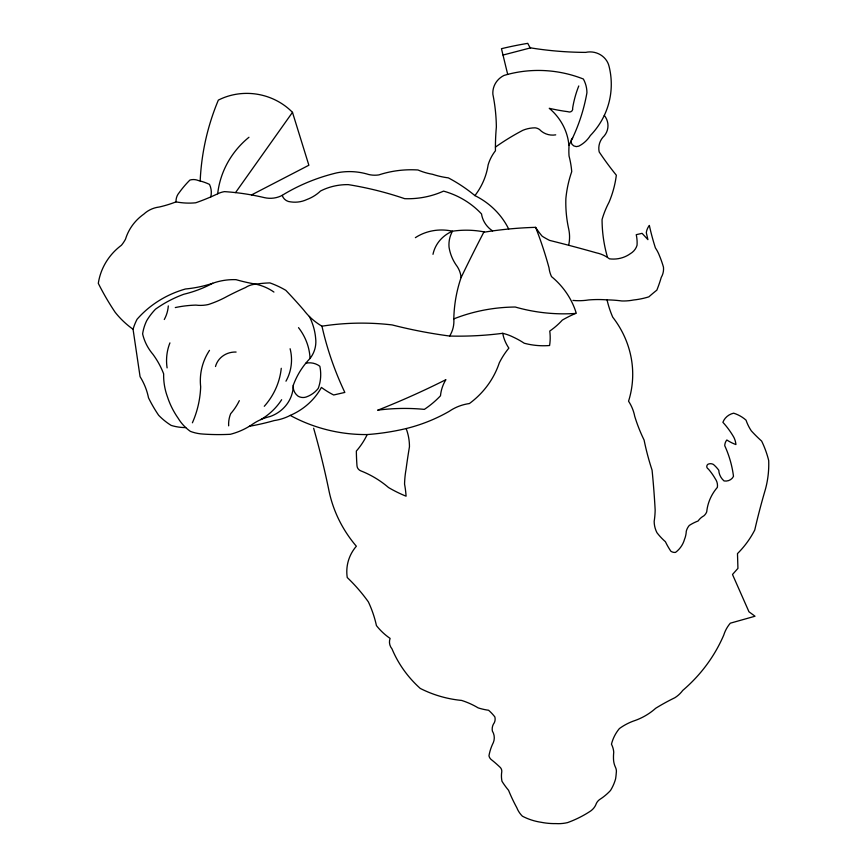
<?xml version="1.0" encoding="UTF-8"?>
<svg xmlns="http://www.w3.org/2000/svg" width="867" height="867" viewBox="0 0 867 867"><rect width="100%" height="100%" fill="white"/><g stroke="black" fill="none" stroke-linecap="round" stroke-linejoin="round"><path stroke-width="1.3" d="M235.542 192.604L292.482 112.342A60.831 56.821 10.8 0 0 218.343 100.117A270.894 253.066 10.8 0 0 200.179 180.986M251.506 194.945L308.869 165.239L292.482 112.342M503.012 55.054L530.593 47.869M507.661 74.259L501.462 48.693A352.089 328.918 10.8 0 1 527.775 43.35A36.457 34.051 10.8 0 0 530.279 47.815A331.432 309.617 10.8 0 0 585.669 52.388A19.031 17.784 10.8 0 1 609.111 66.542A83.319 77.835 10.8 0 1 590.351 135.545A31.591 29.521 10.8 0 1 578.744 146.165A5.397 5.039 10.8 0 1 572.654 137.853M273.929 292.06A46.569 43.502 10.8 0 0 255.873 284.192A179.881 168.046 10.8 0 1 236.03 279.662A60.083 56.127 10.8 0 0 214.561 282.642A119.483 111.626 10.8 0 1 185.451 288.993A103.606 96.79 10.8 0 0 137.073 319.262A61.254 57.222 10.8 0 0 133.063 329.276L140.075 376.69A68.612 64.093 10.8 0 1 148.506 397.812A149.492 139.663 10.8 0 0 158.65 415.282A64.483 60.246 10.8 0 0 171.157 425.404A45.864 42.841 10.8 0 0 185.733 427.583M313.648 428.255A950.221 887.71 10.8 0 1 329.157 491.622A132.358 123.645 10.8 0 0 356.348 546.232A43.968 41.074 10.8 0 0 347.244 577.53A174.57 163.083 10.8 0 1 368.367 601.882A121.239 113.263 10.8 0 1 376.43 625.584A60.896 56.897 10.8 0 0 390.096 638.405A11.683 10.913 10.8 0 0 392.003 648.884A113.74 106.251 10.8 0 0 420.267 688.431A108.494 101.352 10.8 0 0 461.591 700.428A73.337 68.515 10.8 0 1 478.161 707.884A57.59 53.808 10.8 0 0 488.587 710.257A46.861 43.773 10.8 0 1 494.84 716.901A9.418 8.8 10.8 0 1 494.277 722.764A12.105 11.304 10.8 0 0 492.358 731.033A14.284 13.341 10.8 0 1 493.356 742.542A54.935 51.326 10.8 0 0 488.977 755.699A6.849 6.394 10.8 0 0 491.036 759.405A119.169 111.334 10.8 0 1 500.346 767.523A5.961 5.57 10.8 0 1 501.744 771.923A29.597 27.646 10.8 0 0 501.993 781.308A84.717 79.146 10.8 0 0 508.571 790.325A181.149 169.238 10.8 0 0 516.819 807.73A25.468 23.788 10.8 0 0 522.378 816.183A55.618 51.966 10.8 0 0 541.095 822.274A65.307 61.004 10.8 0 0 555.845 823.596A38.256 35.742 10.8 0 0 567.549 822.61A109.914 102.685 10.8 0 0 589.593 811.696A16.863 15.758 10.8 0 0 595.813 804.804A11.553 10.794 10.8 0 1 599.52 799.612A57.905 54.101 10.8 0 0 610.498 790.487A50.687 47.349 10.8 0 0 615.581 778.934A80.143 74.876 10.8 0 0 616.274 772.811A10.22 9.548 10.8 0 0 615.451 767.262A22.997 21.491 10.8 0 1 613.5 759.037A57.287 53.516 10.8 0 1 613.738 752.188A23.051 21.534 10.8 0 0 611.463 744.211A44.184 41.28 10.8 0 1 619.374 728.583A58.067 54.242 10.8 0 1 635.5 720.347A63.876 59.682 10.8 0 0 655.68 708.274A218.917 204.514 10.8 0 1 674.916 697.707A31.06 29.012 10.8 0 0 682.752 690.414A166.551 155.594 10.8 0 0 723.772 635.045A37.758 35.265 10.8 0 1 730.307 623.189L755.027 616.231L748.969 611.788L732.496 574.485L737.936 568.384L737.481 553.601A102.967 96.194 10.8 0 0 754.756 529.997A781.33 729.916 10.8 0 1 765.409 489.335A109.567 102.36 10.8 0 0 768.693 460.529A107.801 100.713 10.8 0 0 761.659 441.108A144.637 135.122 10.8 0 1 751.31 430.856A48.823 45.615 10.8 0 1 746.032 420.148A32.502 30.356 10.8 0 0 733.645 413.18A15.758 14.728 10.8 0 0 722.894 422.305A87.892 82.105 10.8 0 1 733.861 437.326A22.629 21.144 10.8 0 1 735.931 444.565A44.542 41.605 10.8 0 1 726.828 439.992A10.458 9.775 10.8 0 0 724.758 445.725A116.536 108.863 10.8 0 1 733.493 476.33A8.854 8.269 10.8 0 1 724.053 480.947A16.159 15.097 10.8 0 1 718.765 470.239A34.312 32.057 10.8 0 0 713.411 464.452A5.603 5.235 10.8 0 0 707.808 464.344A3.11 2.904 10.8 0 0 708.426 469.112A65.816 61.481 10.8 0 1 715.264 478.757A12.842 11.997 10.8 0 1 717.356 487.395A49.972 46.688 10.8 0 0 706.724 511.823A11.336 10.588 10.8 0 1 703.896 515.811A17.817 16.646 10.8 0 0 698.119 520.98A46.916 43.827 10.8 0 0 689.287 525.435A16.581 15.498 10.8 0 0 686.274 531.254A27.701 25.88 10.8 0 1 684.507 539.35A27.191 25.403 10.8 0 1 675.556 552.377A6.242 5.831 10.8 0 1 670.83 551.184A77.553 72.449 10.8 0 1 665.423 541.734A62.923 58.783 10.8 0 1 656.958 532.706A27.527 25.717 10.8 0 1 654.173 521.381A95.912 89.604 10.8 0 0 655.159 510.034A993.734 928.351 10.8 0 0 652.071 470.142A291.182 272.021 10.8 0 1 644.094 440.046A172.761 161.403 10.8 0 1 634.709 416.258A45.463 42.472 10.8 0 0 628.553 401.193A101.547 94.871 10.8 0 0 612.72 317.159A107.595 100.518 10.8 0 1 607.052 299.884A108.538 101.396 10.8 0 0 588.585 299.949A58.23 54.393 10.8 0 1 572.968 300.426M607.052 299.884A116.102 108.462 10.8 0 1 621.834 300.968A50.524 47.208 10.8 0 0 633.647 299.982A75.906 70.91 10.8 0 0 648.863 296.839A183.154 171.102 10.8 0 1 656.839 290.163A156.32 146.035 10.8 0 0 661.25 277.386A18.987 17.741 10.8 0 0 663.472 267.188A116.655 108.982 10.8 0 0 659.44 255.657A40.12 37.476 10.8 0 0 655.409 247.929A272.791 254.844 10.8 0 1 649.35 225.453A16.787 15.682 10.8 0 0 646.305 232.724L647.909 239.628L642.089 233.342L636.237 234.686A42.125 39.351 10.8 0 1 637.05 245.231A15.79 14.761 10.8 0 1 630.32 253.695A28.546 26.66 10.8 0 1 609.436 258.832A30.215 28.232 10.8 0 0 596.377 252.839A1375.756 1285.241 10.8 0 0 549.602 240.397A77.315 72.232 10.8 0 1 542.189 236.214A78.42 73.261 10.8 0 1 535.622 227.338A374.978 350.311 10.8 0 0 484.967 232.053A89.182 83.308 10.8 0 0 452.487 231.207A46.851 43.762 10.8 0 0 415.369 237.656M406.157 428.558A56.453 52.735 10.8 0 1 409.452 446.798A735.021 686.653 10.8 0 0 406.059 469.285A111.496 104.159 10.8 0 0 404.553 484.1A113.891 106.403 10.8 0 1 406.081 496.184A122.431 114.379 10.8 0 1 388.546 487.547A92.78 86.667 10.8 0 0 360.802 470.857A6.145 5.744 10.8 0 1 356.987 465.763A268.922 251.224 10.8 0 1 356.348 451.068A81.379 76.025 10.8 0 0 367.196 434.562A234.285 218.874 10.8 0 0 406.157 428.558A165.489 154.608 10.8 0 0 449.225 411.326A46.71 43.632 10.8 0 1 469.405 403.545A92.021 85.963 10.8 0 0 499.273 362.915A85.985 80.328 10.8 0 1 508.864 348.111A41.464 38.744 10.8 0 1 502.73 333.307A324.876 303.504 10.8 0 1 449.648 336.038A461.244 430.899 10.8 0 1 392.144 324.93A243.855 227.815 10.8 0 0 321.96 326.187A61.611 57.558 10.8 0 1 303.818 310.158A516.559 482.572 10.8 0 0 285.796 290.315A87.827 82.051 10.8 0 0 269.94 282.913A100.605 93.983 10.8 0 0 255.873 284.192A20.147 18.825 10.8 0 0 245.502 287.551A328.539 306.929 10.8 0 0 227.371 296.254A108.267 101.146 10.8 0 1 208.427 304.501A33.531 31.32 10.8 0 1 195.899 305.108A108.527 101.385 10.8 0 0 175.297 307.568M367.196 434.562A147.813 138.081 10.8 0 1 290.239 415.412A49.549 46.287 10.8 0 1 274.2 420.571A239.91 224.12 10.8 0 1 249.382 426.282M607.377 256.968A154.12 143.976 10.8 0 1 602.066 219.524A102.512 95.771 10.8 0 1 609.002 202.325A117.619 109.881 10.8 0 0 616.339 175.21A317.214 296.341 10.8 0 1 599.184 151.931A19.247 17.979 10.8 0 1 604.342 135.794A18.001 16.82 10.8 0 0 604.31 115.398M535.622 227.338A428.114 399.947 10.8 0 1 549.028 267.86A30.486 28.481 10.8 0 0 551.531 276.627A79.103 73.89 10.8 0 1 576.241 313.16A127.276 118.898 10.8 0 0 562.347 320.075A78.518 73.359 10.8 0 1 549.754 331.064A56.843 53.093 10.8 0 1 549.591 345.51A69.739 65.144 10.8 0 1 524.221 343.224A77.824 72.709 10.8 0 0 513.362 337.165A46.536 43.48 10.8 0 0 502.73 333.307M432.991 254.324A35.352 33.033 10.8 0 1 452.487 231.207A31.613 29.532 10.8 0 0 449.03 247.041A46.916 43.827 10.8 0 0 455.999 264.793A25.988 24.276 10.8 0 1 461.081 277.592A155.952 145.689 10.8 0 0 453.809 318.883A31.992 29.89 10.8 0 1 449.648 336.038M568.633 245.263A42.115 39.34 10.8 0 0 568.719 229.083A137.506 128.457 10.8 0 1 565.869 198.597A130.971 122.355 10.8 0 1 571.732 171.655A102.555 95.803 10.8 0 0 569.045 156.017A78.778 73.597 10.8 0 1 568.99 146.675A57.764 53.96 10.8 0 0 549.255 108.31A186.936 174.635 10.8 0 0 567.787 111.67A3.435 3.208 10.8 0 0 572.643 108.126A121.347 113.371 10.8 0 1 578.766 85.963M569.023 145.168A204.85 191.369 10.8 0 0 586.926 92.736A31.505 29.435 10.8 0 0 583.372 79.027A114.585 107.053 10.8 0 0 503.976 75.451A21.783 20.342 10.8 0 0 492.868 94.265A197.633 184.628 10.8 0 1 496.358 127.026A257.933 240.961 10.8 0 0 495.447 150.76A47.707 44.575 10.8 0 0 488.132 164.893A75.884 70.888 10.8 0 1 474.921 195.606A73.868 69.013 10.8 0 1 508.68 229.029M474.921 195.606A149.72 139.869 10.8 0 0 448.337 177.865A79.45 74.215 10.8 0 1 432.546 174.289A59.845 55.911 10.8 0 1 417.97 169.975A99.716 93.148 10.8 0 0 378.857 174.906A25.338 23.669 10.8 0 1 368.746 174.527A60.885 56.875 10.8 0 0 336.808 172.858A187.131 174.82 10.8 0 0 284.647 193.84A24.482 22.867 10.8 0 1 264.283 197.611A224.64 209.857 10.8 0 0 224.466 191.629A24.417 22.813 10.8 0 0 217.671 193.796A219.275 204.85 10.8 0 1 195.725 202.791A64.451 60.213 10.8 0 1 176.034 201.87A118.118 110.347 10.8 0 1 159.3 207.007A27.343 25.544 10.8 0 0 143.814 214.138A52.486 49.029 10.8 0 0 125.531 239.119A41.594 38.863 10.8 0 1 121.434 245.253A65.133 60.853 10.8 0 0 98.307 283.357A275.76 257.618 10.8 0 0 115.159 312.283A86.819 81.097 10.8 0 0 133.063 329.276M495.425 147.097A246.282 230.08 10.8 0 1 522.92 130.267A31.7 29.619 10.8 0 1 535.047 127.828A8.778 8.204 10.8 0 1 539.567 129.562A17.015 15.899 10.8 0 0 555.725 134.851M290.239 415.412A68.656 64.136 10.8 0 0 321.419 387.419A84.337 78.789 10.8 0 0 333.665 394.994L344.838 392.426A343.917 321.289 10.8 0 1 321.96 326.187M453.809 318.883A164.47 153.643 10.8 0 1 515.247 307.026A164.622 153.784 10.8 0 0 575.612 313.431M461.081 277.592A1929.313 1802.374 10.8 0 1 483.97 231.857M492.586 230.925A26.032 24.319 10.8 0 1 481.51 213.921A78.539 73.381 10.8 0 0 443.546 191.119A83.763 78.258 10.8 0 1 404.716 198.684A320.736 299.624 10.8 0 0 348.274 184.628A57.504 53.721 10.8 0 0 320.541 191A40.857 38.17 10.8 0 1 306.777 199.562A26.942 25.165 10.8 0 1 290.759 201.892A9.104 8.507 10.8 0 1 282.23 195.335M309.313 316.444A64.949 60.668 10.8 0 1 315.642 338.325A30.8 28.774 10.8 0 1 310.05 358.45A84.034 78.507 10.8 0 0 293.306 385.208A37.064 34.626 10.8 0 1 270.168 416.496A50.99 47.631 10.8 0 0 253.034 423.887A69.967 65.361 10.8 0 1 230.351 434.291A212.437 198.456 10.8 0 1 202.824 434.042A39.73 37.108 10.8 0 1 190.382 431.376A44.195 41.291 10.8 0 1 178.212 418.317A86.462 80.772 10.8 0 1 167.515 397.01A69.132 64.581 10.8 0 1 163.657 373.872A87.318 81.563 10.8 0 0 152.906 354.267A50.99 47.631 10.8 0 1 142.621 333.893A51.554 48.162 10.8 0 1 146.74 320.617A70.856 66.195 10.8 0 1 155.496 309.183A119.982 112.081 10.8 0 1 183.858 294.238A119.754 111.876 10.8 0 0 212.729 283.26M293.306 385.208A12.517 11.694 10.8 0 0 298.172 396.241A9.353 8.735 10.8 0 0 306.279 396.978A27.603 25.793 10.8 0 0 318.254 388.383A45.843 42.819 10.8 0 0 319.847 366.264A15.964 14.912 10.8 0 0 305.791 363.24M298.519 327.65A58.902 55.022 10.8 0 1 310.05 358.45M281.645 399.709A66.347 61.98 10.8 0 1 260.837 419.585M281.266 368.302A76.318 71.3 10.8 0 1 264.283 406.287M290.109 348.74A50.113 46.818 10.8 0 1 285.969 381.187M228.65 425.838A31.862 29.76 10.8 0 1 230.676 413.689A64.158 59.931 10.8 0 0 239.325 400.662M192.398 422.793A111.745 104.398 10.8 0 0 200.667 386.801A62.619 58.501 10.8 0 1 209.5 350.366M215.493 366.524A20.992 19.605 10.8 0 1 236.095 352.045M167.103 367.89A55.054 51.424 10.8 0 1 169.921 342.888M168.306 305.921A37.91 35.417 10.8 0 1 164.286 319.511M176.034 201.87A14.837 13.861 10.8 0 1 179.252 192.561A112.255 104.874 10.8 0 1 189.884 180.076A11.748 10.978 10.8 0 1 198.402 180.553A49.582 46.319 10.8 0 1 209.5 184.4A21.014 19.638 10.8 0 1 210.768 196.928M217.671 193.796A95.619 89.323 10.8 0 1 248.948 137.268M377.871 410.145A832.114 777.363 10.8 0 0 445.898 379.67A42.613 39.817 10.8 0 0 440.49 395.775A97.971 91.523 10.8 0 1 424.353 409.376A196.224 183.305 10.8 0 0 377.871 410.145"/></g></svg>
